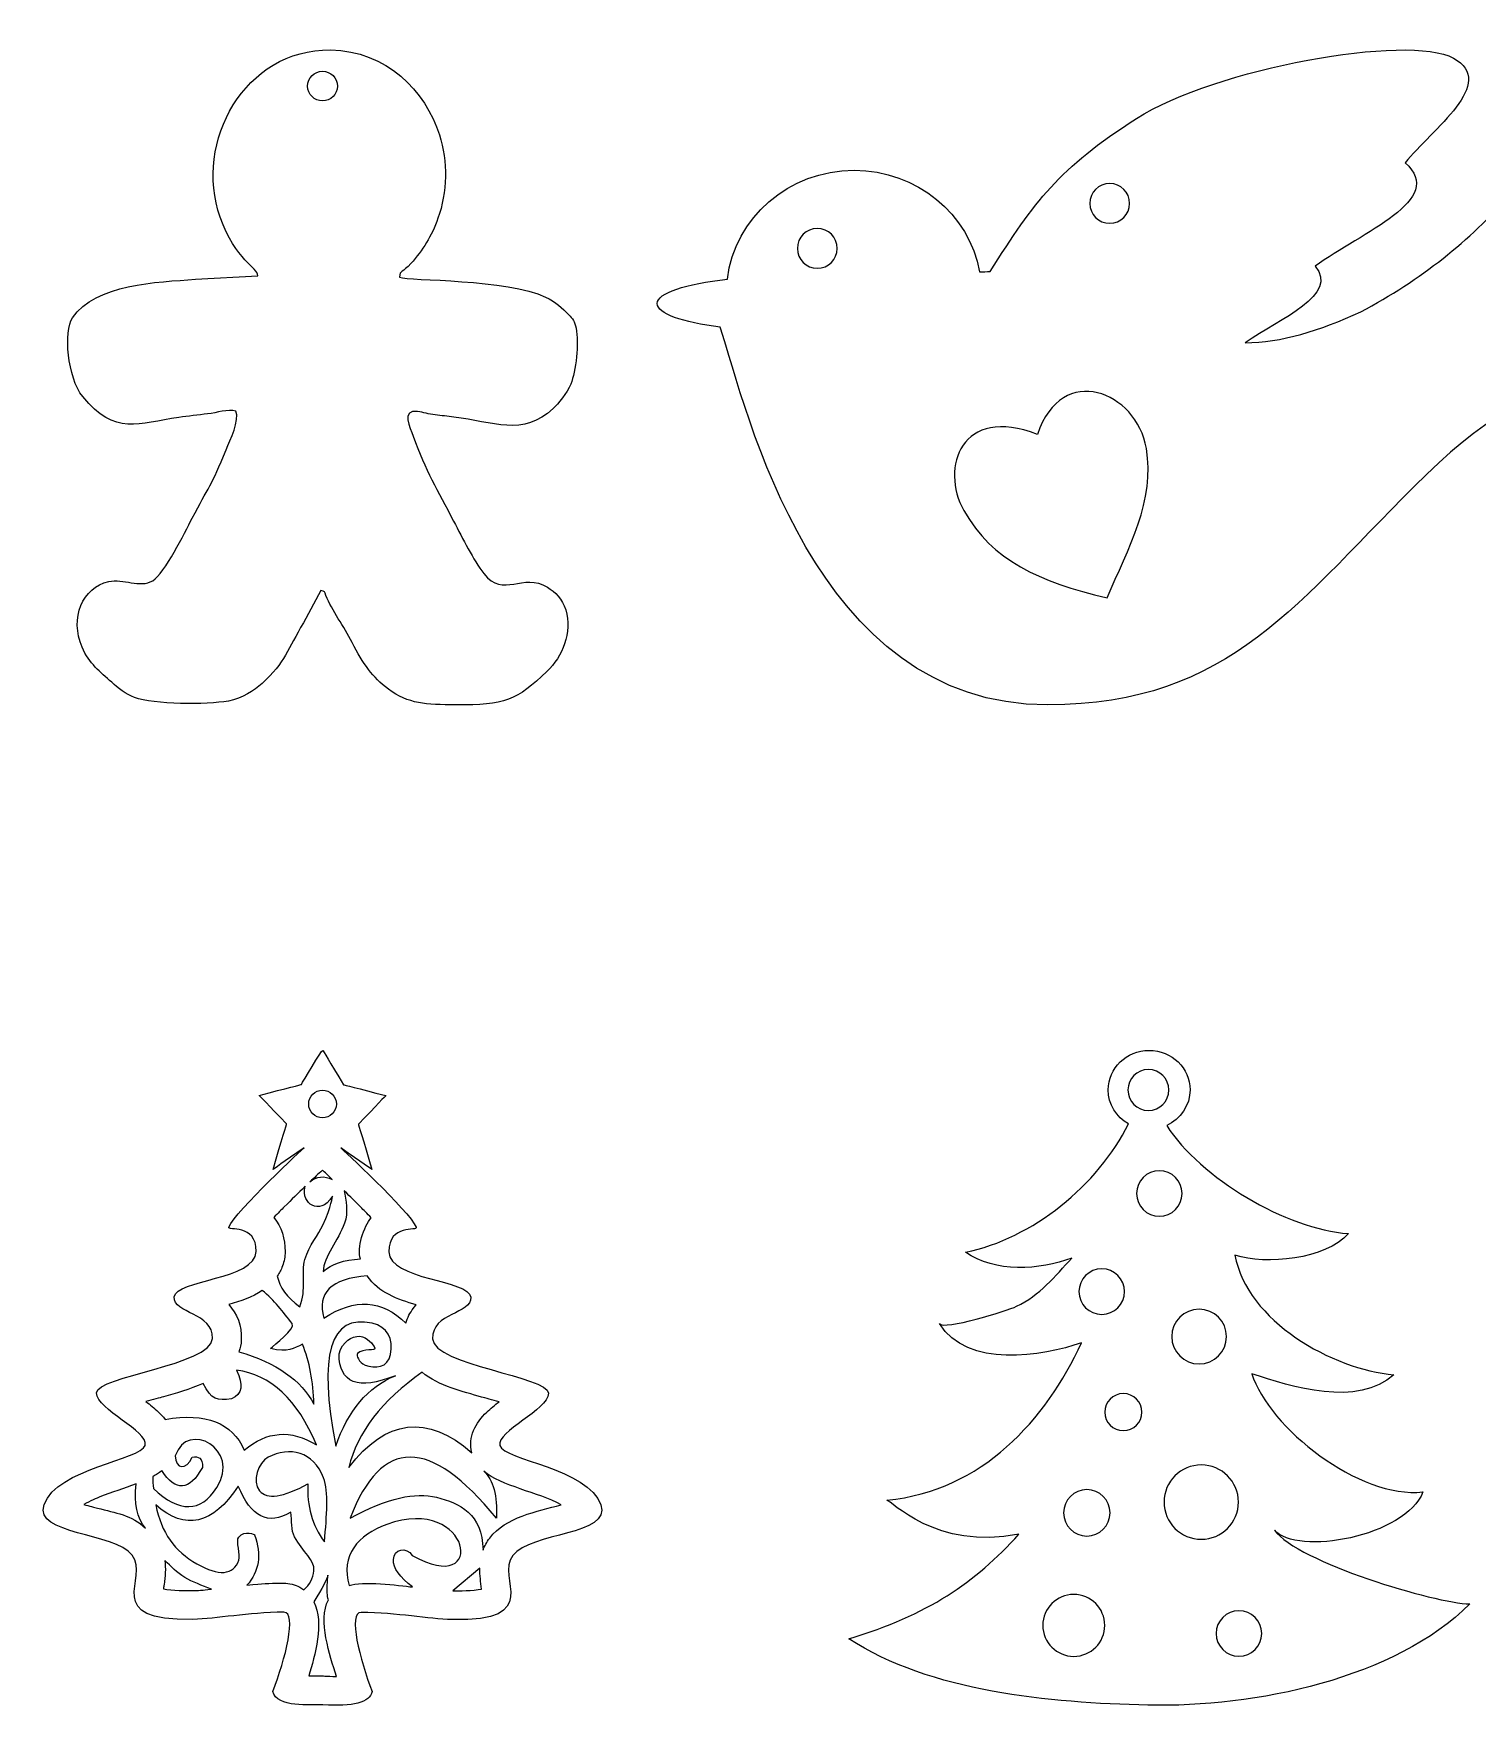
# Model space of a CAD drawing. Header units: centimetres. Extents: x -1 to 124, y -94 to 8.
# Drawn here: x 63.43 to 85.47, y -32.9 to -7.33 of the extents above; entities that cross this region are included whole.
import ezdxf

# ---------------------------------------------------------------- set-up
doc = ezdxf.new("R2010")
doc.units = ezdxf.units.CM
doc.header["$MEASUREMENT"] = 0
doc.layers.add('layer 1', color=7, linetype='Continuous')

msp = doc.modelspace()

# ---------------------------------------------------------------- linework, layer by layer
at = {"layer": 'layer 1', "color": 250}
for points, knots in [([(72.95117, -11.45234), (72.95117, -11.60527), (73.33714, -11.739), (73.91391, -11.81286), (73.91391, -11.81286), (74.31969, -13.07234), (75.3303, -17.58863), (78.91364, -17.57976), (78.91364, -17.57976), (81.72678, -17.5709), (82.70644, -16.00598), (84.69566, -14.05951), (84.69566, -14.05951), (86.68489, -12.11302), (88.0421, -12.59074), (88.24278, -12.19368), (88.24278, -12.19368), (88.44348, -11.7966), (87.79394, -11.37581), (87.62768, -11.37352), (87.62768, -11.37352), (87.72814, -10.88971), (87.5343, -10.57046), (86.91006, -10.49187), (86.91006, -10.49187), (86.95862, -9.98113), (86.69261, -9.71164), (85.96689, -9.79474), (85.96689, -9.79474), (85.36043, -10.48654), (84.61158, -11.08745), (83.69098, -11.57857), (83.69098, -11.57857), (83.06424, -11.86567), (82.46849, -12.04976), (81.92767, -12.05015), (81.92767, -12.05015), (82.4686, -11.67379), (83.36657, -11.32311), (82.99387, -10.88144), (82.99387, -10.88144), (83.70637, -10.36331), (85.01306, -9.86436), (84.3676, -9.30266), (84.3676, -9.30266), (84.77843, -8.79323), (85.78758, -8.0787), (85.10574, -7.70339), (85.10574, -7.70339), (84.42389, -7.32806), (81.46621, -7.85675), (80.26688, -8.62604), (80.26688, -8.62604), (79.06756, -9.39534), (78.71949, -9.88149), (78.03199, -10.96346), (78.03199, -10.96346), (77.97875, -10.96459), (77.92555, -10.9658), (77.87237, -10.96699), (77.87237, -10.96699), (77.71214, -10.08594), (76.91511, -9.41628), (75.956, -9.41628), (75.956, -9.41628), (74.95655, -9.41628), (74.13309, -10.14342), (74.0228, -11.07913), (74.0228, -11.07913), (73.3862, -11.14923), (72.95117, -11.29026), (72.95117, -11.45234)], [0, 0, 0, 0, 0.05263158, 0.05263158, 0.05263158, 0.05263158, 0.10526316, 0.10526316, 0.10526316, 0.10526316, 0.15789474, 0.15789474, 0.15789474, 0.15789474, 0.21052632, 0.21052632, 0.21052632, 0.21052632, 0.26315789, 0.26315789, 0.26315789, 0.26315789, 0.31578947, 0.31578947, 0.31578947, 0.31578947, 0.36842105, 0.36842105, 0.36842105, 0.36842105, 0.42105263, 0.42105263, 0.42105263, 0.42105263, 0.47368421, 0.47368421, 0.47368421, 0.47368421, 0.52631579, 0.52631579, 0.52631579, 0.52631579, 0.57894737, 0.57894737, 0.57894737, 0.57894737, 0.63157895, 0.63157895, 0.63157895, 0.63157895, 0.68421053, 0.68421053, 0.68421053, 0.68421053, 0.73684211, 0.73684211, 0.73684211, 0.73684211, 0.78947368, 0.78947368, 0.78947368, 0.78947368, 0.84210526, 0.84210526, 0.84210526, 0.84210526, 0.89473684, 0.89473684, 0.89473684, 0.89473684, 1, 1, 1, 1]), ([(70.30545, -15.57501), (70.14117, -15.36087), (69.98531, -15.04458), (69.8436, -14.77373), (69.8436, -14.77373), (69.59346, -14.29545), (69.41574, -14.00859), (69.22574, -13.47459), (69.22574, -13.47459), (69.18189, -13.35131), (69.03417, -13.06574), (69.29346, -13.10131), (69.29346, -13.10131), (69.38131, -13.11331), (69.46203, -13.13945), (69.5616, -13.1516), (69.5616, -13.1516), (69.65788, -13.16331), (69.75317, -13.17374), (69.84831, -13.18531), (69.84831, -13.18531), (70.43802, -13.25688), (70.90773, -13.49031), (71.36216, -13.05474), (71.36216, -13.05474), (71.43516, -12.98488), (71.57844, -12.81388), (71.63073, -12.68446), (71.63073, -12.68446), (71.71373, -12.47831), (71.75801, -12.06303), (71.71344, -11.82717), (71.71344, -11.82717), (71.69416, -11.72503), (71.65802, -11.68032), (71.60044, -11.62318), (71.60044, -11.62318), (71.49744, -11.52132), (71.40602, -11.42846), (71.24702, -11.35232), (71.24702, -11.35232), (70.66274, -11.07246), (69.17146, -11.10732), (69.01732, -11.04946), (69.01732, -11.04946), (69.02332, -10.93389), (69.06332, -10.98646), (69.19117, -10.84018), (69.19117, -10.84018), (69.36917, -10.63632), (69.5066, -10.42475), (69.60417, -10.1499), (69.60417, -10.1499), (69.74517, -9.75247), (69.75731, -9.28033), (69.62731, -8.87719), (69.62731, -8.87719), (69.41103, -8.20705), (68.82275, -7.58963), (67.96318, -7.57991), (67.96318, -7.57991), (66.65419, -7.56506), (65.87505, -8.98148), (66.28105, -10.13233), (66.28105, -10.13233), (66.51604, -10.79832), (66.85876, -10.89961), (66.85233, -11.02775), (66.85233, -11.02775), (66.85233, -11.02775), (65.90105, -11.08061), (65.90105, -11.08061), (65.90105, -11.08061), (65.32005, -11.12361), (64.37791, -11.15189), (64.02492, -11.67046), (64.02492, -11.67046), (63.8902, -11.86846), (63.94563, -12.58517), (64.18092, -12.87145), (64.18092, -12.87145), (64.67906, -13.47774), (65.02848, -13.28002), (65.64876, -13.19074), (65.64876, -13.19074), (65.79305, -13.16988), (65.94019, -13.15317), (66.08848, -13.13617), (66.08848, -13.13617), (66.22776, -13.12031), (66.39947, -13.05931), (66.51719, -13.09245), (66.51719, -13.09245), (66.58247, -13.23545), (66.43076, -13.53402), (66.37133, -13.68274), (66.37133, -13.68274), (66.14748, -14.24302), (66.10076, -14.25102), (65.85148, -14.73087), (65.85148, -14.73087), (65.73691, -14.9513), (65.43548, -15.57187), (65.24934, -15.6833), (65.24934, -15.6833), (65.05291, -15.80087), (64.80063, -15.64501), (64.57806, -15.69501), (64.57806, -15.69501), (64.17606, -15.78544), (63.98163, -16.25143), (64.17249, -16.69915), (64.17249, -16.69915), (64.27963, -16.95072), (64.44849, -17.07586), (64.6242, -17.23443), (64.6242, -17.23443), (64.71548, -17.31686), (64.84677, -17.42071), (64.97163, -17.46714), (64.97163, -17.46714), (65.26591, -17.57657), (66.07548, -17.57986), (66.40476, -17.521), (66.40476, -17.521), (66.62019, -17.48243), (66.79733, -17.35986), (66.91876, -17.251), (66.91876, -17.251), (67.2719, -16.93443), (67.31418, -16.72357), (67.54961, -16.32815), (67.54961, -16.32815), (67.54961, -16.32815), (67.81804, -15.83087), (67.81804, -15.83087), (67.81804, -15.83087), (67.88389, -15.85244), (67.86718, -15.84229), (67.89461, -15.90987), (67.89461, -15.90987), (67.98718, -16.13701), (68.17075, -16.38615), (68.29503, -16.62729), (68.29503, -16.62729), (68.46689, -16.96086), (68.59932, -17.15286), (68.84789, -17.33743), (68.84789, -17.33743), (69.15932, -17.56871), (69.41189, -17.57543), (69.87974, -17.57943), (69.87974, -17.57943), (70.62388, -17.58557), (70.80931, -17.50786), (71.26816, -17.07), (71.26816, -17.07), (71.50344, -16.84529), (71.6563, -16.47572), (71.55402, -16.12672), (71.55402, -16.12672), (71.50659, -15.96515), (71.39002, -15.85472), (71.27487, -15.78215), (71.27487, -15.78215), (70.89916, -15.54544), (70.60231, -15.96229), (70.30545, -15.57501)], [0, 0, 0, 0, 0.02325581, 0.02325581, 0.02325581, 0.02325581, 0.04651163, 0.04651163, 0.04651163, 0.04651163, 0.06976744, 0.06976744, 0.06976744, 0.06976744, 0.09302326, 0.09302326, 0.09302326, 0.09302326, 0.11627907, 0.11627907, 0.11627907, 0.11627907, 0.13953488, 0.13953488, 0.13953488, 0.13953488, 0.1627907, 0.1627907, 0.1627907, 0.1627907, 0.18604651, 0.18604651, 0.18604651, 0.18604651, 0.20930233, 0.20930233, 0.20930233, 0.20930233, 0.23255814, 0.23255814, 0.23255814, 0.23255814, 0.25581395, 0.25581395, 0.25581395, 0.25581395, 0.27906977, 0.27906977, 0.27906977, 0.27906977, 0.30232558, 0.30232558, 0.30232558, 0.30232558, 0.3255814, 0.3255814, 0.3255814, 0.3255814, 0.34883721, 0.34883721, 0.34883721, 0.34883721, 0.37209302, 0.37209302, 0.37209302, 0.37209302, 0.39534884, 0.39534884, 0.39534884, 0.39534884, 0.41860465, 0.41860465, 0.41860465, 0.41860465, 0.44186047, 0.44186047, 0.44186047, 0.44186047, 0.46511628, 0.46511628, 0.46511628, 0.46511628, 0.48837209, 0.48837209, 0.48837209, 0.48837209, 0.51162791, 0.51162791, 0.51162791, 0.51162791, 0.53488372, 0.53488372, 0.53488372, 0.53488372, 0.55813953, 0.55813953, 0.55813953, 0.55813953, 0.58139535, 0.58139535, 0.58139535, 0.58139535, 0.60465116, 0.60465116, 0.60465116, 0.60465116, 0.62790698, 0.62790698, 0.62790698, 0.62790698, 0.65116279, 0.65116279, 0.65116279, 0.65116279, 0.6744186, 0.6744186, 0.6744186, 0.6744186, 0.69767442, 0.69767442, 0.69767442, 0.69767442, 0.72093023, 0.72093023, 0.72093023, 0.72093023, 0.74418605, 0.74418605, 0.74418605, 0.74418605, 0.76744186, 0.76744186, 0.76744186, 0.76744186, 0.79069767, 0.79069767, 0.79069767, 0.79069767, 0.81395349, 0.81395349, 0.81395349, 0.81395349, 0.8372093, 0.8372093, 0.8372093, 0.8372093, 0.86046512, 0.86046512, 0.86046512, 0.86046512, 0.88372093, 0.88372093, 0.88372093, 0.88372093, 0.90697674, 0.90697674, 0.90697674, 0.90697674, 0.93023256, 0.93023256, 0.93023256, 0.93023256, 0.95348837, 0.95348837, 0.95348837, 0.95348837, 1, 1, 1, 1]), ([(67.84198, -8.35751), (67.96721, -8.35751), (68.06875, -8.25597), (68.06875, -8.13074), (68.06875, -8.13074), (68.06875, -8.00551), (67.96721, -7.90397), (67.84198, -7.90397), (67.84198, -7.90397), (67.71675, -7.90397), (67.61521, -8.00551), (67.61521, -8.13074), (67.61521, -8.13074), (67.61521, -8.25597), (67.71675, -8.35751), (67.84198, -8.35751)], [0, 0, 0, 0, 0.2, 0.2, 0.2, 0.2, 0.4, 0.4, 0.4, 0.4, 0.6, 0.6, 0.6, 0.6, 1, 1, 1, 1]), ([(79.85817, -10.22597), (79.6905, -10.22597), (79.55447, -10.08996), (79.55447, -9.92223), (79.55447, -9.92223), (79.55447, -9.75456), (79.6905, -9.61855), (79.85817, -9.61855), (79.85817, -9.61855), (80.0259, -9.61855), (80.16191, -9.75456), (80.16191, -9.92223), (80.16191, -9.92223), (80.16191, -10.08996), (80.0259, -10.22597), (79.85817, -10.22597)], [0, 0, 0, 0, 0.2, 0.2, 0.2, 0.2, 0.4, 0.4, 0.4, 0.4, 0.6, 0.6, 0.6, 0.6, 1, 1, 1, 1]), ([(75.69811, -10.60918), (75.69811, -10.77691), (75.56209, -10.91294), (75.39437, -10.91294), (75.39437, -10.91294), (75.22668, -10.91294), (75.09067, -10.77691), (75.09067, -10.60918), (75.09067, -10.60918), (75.09067, -10.44151), (75.22668, -10.3055), (75.39437, -10.3055), (75.39437, -10.3055), (75.56209, -10.3055), (75.69811, -10.44151), (75.69811, -10.60918)], [0, 0, 0, 0, 0.2, 0.2, 0.2, 0.2, 0.4, 0.4, 0.4, 0.4, 0.6, 0.6, 0.6, 0.6, 1, 1, 1, 1]), ([(78.7565, -13.45136), (79.12393, -12.33224), (80.27193, -12.79623), (80.41884, -13.66362), (80.41884, -13.66362), (80.55296, -14.4531), (80.1461, -15.19022), (79.81751, -15.94463), (79.81751, -15.94463), (78.77091, -15.69774), (78.06522, -15.37636), (77.63243, -14.61264), (77.63243, -14.61264), (77.26295, -13.9606), (77.59446, -12.99385), (78.7565, -13.45136)], [0, 0, 0, 0, 0.2, 0.2, 0.2, 0.2, 0.4, 0.4, 0.4, 0.4, 0.6, 0.6, 0.6, 0.6, 1, 1, 1, 1]), ([(64.93838, -30.56495), (65.2007, -30.91122), (64.45526, -31.5767), (65.86429, -31.54351), (65.86429, -31.54351), (66.23125, -31.53488), (66.69229, -31.43752), (67.25258, -31.43274), (67.25258, -31.43274), (67.45603, -31.431), (67.27471, -32.15866), (67.08247, -32.64183), (67.08247, -32.64183), (67.14707, -32.90391), (67.66357, -32.83548), (67.84754, -32.84803), (67.84754, -32.84803), (68.30916, -32.87956), (68.56048, -32.81213), (68.60151, -32.64574), (68.60151, -32.64574), (68.40926, -32.16257), (68.22794, -31.43491), (68.43139, -31.43665), (68.43139, -31.43665), (68.99167, -31.44143), (69.45272, -31.53878), (69.81968, -31.54742), (69.81968, -31.54742), (71.22871, -31.58061), (70.48327, -30.91513), (70.74559, -30.56886), (70.74559, -30.56886), (71.01737, -30.21012), (72.25365, -30.2637), (72.09087, -29.79539), (72.09087, -29.79539), (71.89757, -29.23925), (70.60669, -29.10885), (70.55076, -28.88972), (70.55076, -28.88972), (70.49483, -28.6706), (71.28789, -28.34569), (71.29095, -28.0898), (71.29095, -28.0898), (71.294, -27.83391), (69.54009, -27.66324), (69.52321, -27.26021), (69.52321, -27.26021), (69.50634, -26.85719), (70.12292, -26.88403), (70.10452, -26.62199), (70.10452, -26.62199), (70.08615, -26.35994), (68.86016, -26.36039), (68.85477, -25.92906), (68.85477, -25.92906), (68.84938, -25.49773), (69.30089, -25.62276), (69.27271, -25.55666), (69.27271, -25.55666), (69.16616, -25.30696), (68.12334, -24.34524), (68.12334, -24.34524), (68.12334, -24.34524), (68.43902, -24.56592), (68.59686, -24.67626), (68.59686, -24.67626), (68.59686, -24.67626), (68.45896, -24.21346), (68.38999, -23.98204), (68.38999, -23.98204), (68.38999, -23.98204), (68.66889, -23.69088), (68.80835, -23.54531), (68.80835, -23.54531), (68.80835, -23.54531), (68.37925, -23.43497), (68.16471, -23.37978), (68.16471, -23.37978), (68.16471, -23.37978), (67.95324, -23.0304), (67.84749, -22.85568), (67.84749, -22.85568), (67.84749, -22.85568), (67.82285, -22.84696), (67.54171, -23.3388), (67.51926, -23.37589), (67.51926, -23.37589), (67.51926, -23.37589), (67.30472, -23.43106), (66.87563, -23.5414), (66.87563, -23.5414), (66.87563, -23.5414), (67.01509, -23.68697), (67.29398, -23.97814), (67.29398, -23.97814), (67.29398, -23.97814), (67.22502, -24.20954), (67.08711, -24.67235), (67.08711, -24.67235), (67.08711, -24.67235), (67.24495, -24.56201), (67.56063, -24.34132), (67.56063, -24.34132), (67.56063, -24.34132), (66.51781, -25.30305), (66.41127, -25.55275), (66.41127, -25.55275), (66.38307, -25.61883), (66.83459, -25.4938), (66.8292, -25.92515), (66.8292, -25.92515), (66.82381, -26.35649), (65.59782, -26.35603), (65.57944, -26.61807), (65.57944, -26.61807), (65.56106, -26.88012), (66.17763, -26.85327), (66.16076, -27.2563), (66.16076, -27.2563), (66.14389, -27.65933), (64.38997, -27.83), (64.39303, -28.08589), (64.39303, -28.08589), (64.39608, -28.34178), (65.18914, -28.66669), (65.13321, -28.88581), (65.13321, -28.88581), (65.07728, -29.10494), (63.7864, -29.23534), (63.59309, -29.79149), (63.59309, -29.79149), (63.43031, -30.2598), (64.66661, -30.2062), (64.93838, -30.56495)], [0, 0, 0, 0, 0.02857143, 0.02857143, 0.02857143, 0.02857143, 0.05714286, 0.05714286, 0.05714286, 0.05714286, 0.08571429, 0.08571429, 0.08571429, 0.08571429, 0.11428571, 0.11428571, 0.11428571, 0.11428571, 0.14285714, 0.14285714, 0.14285714, 0.14285714, 0.17142857, 0.17142857, 0.17142857, 0.17142857, 0.2, 0.2, 0.2, 0.2, 0.22857143, 0.22857143, 0.22857143, 0.22857143, 0.25714286, 0.25714286, 0.25714286, 0.25714286, 0.28571429, 0.28571429, 0.28571429, 0.28571429, 0.31428571, 0.31428571, 0.31428571, 0.31428571, 0.34285714, 0.34285714, 0.34285714, 0.34285714, 0.37142857, 0.37142857, 0.37142857, 0.37142857, 0.4, 0.4, 0.4, 0.4, 0.42857143, 0.42857143, 0.42857143, 0.42857143, 0.45714286, 0.45714286, 0.45714286, 0.45714286, 0.48571429, 0.48571429, 0.48571429, 0.48571429, 0.51428571, 0.51428571, 0.51428571, 0.51428571, 0.54285714, 0.54285714, 0.54285714, 0.54285714, 0.57142857, 0.57142857, 0.57142857, 0.57142857, 0.6, 0.6, 0.6, 0.6, 0.62857143, 0.62857143, 0.62857143, 0.62857143, 0.65714286, 0.65714286, 0.65714286, 0.65714286, 0.68571429, 0.68571429, 0.68571429, 0.68571429, 0.71428571, 0.71428571, 0.71428571, 0.71428571, 0.74285714, 0.74285714, 0.74285714, 0.74285714, 0.77142857, 0.77142857, 0.77142857, 0.77142857, 0.8, 0.8, 0.8, 0.8, 0.82857143, 0.82857143, 0.82857143, 0.82857143, 0.85714286, 0.85714286, 0.85714286, 0.85714286, 0.88571429, 0.88571429, 0.88571429, 0.88571429, 0.91428571, 0.91428571, 0.91428571, 0.91428571, 0.94285714, 0.94285714, 0.94285714, 0.94285714, 1, 1, 1, 1]), ([(78.47251, -30.24333), (77.79845, -30.98708), (77.08629, -31.47231), (75.8763, -31.83846), (75.8763, -31.83846), (77.11463, -32.65346), (78.94387, -32.818), (80.44197, -32.85327), (80.44197, -32.85327), (82.07187, -32.89172), (84.2169, -32.44799), (85.35576, -31.30749), (85.35576, -31.30749), (84.83328, -31.29807), (82.72609, -30.67213), (82.374, -30.18059), (82.374, -30.18059), (82.71353, -30.58079), (84.37496, -30.2816), (84.63986, -29.59648), (84.63986, -29.59648), (83.67204, -29.71155), (82.28117, -28.61208), (82.02807, -27.79137), (82.02807, -27.79137), (82.62256, -27.99745), (83.65033, -28.30809), (84.19587, -27.80674), (84.19587, -27.80674), (83.25883, -27.72859), (81.95029, -26.98615), (81.77021, -25.98193), (81.77021, -25.98193), (82.24254, -26.1368), (83.15322, -26.04848), (83.50287, -25.65194), (83.50287, -25.65194), (82.55703, -25.58673), (81.23738, -24.80444), (80.72786, -24.00093), (80.72786, -24.00093), (80.93922, -23.90446), (81.08539, -23.69724), (81.08539, -23.45712), (81.08539, -23.45712), (81.08539, -23.12489), (80.80556, -22.85556), (80.46038, -22.85556), (80.46038, -22.85556), (80.1152, -22.85556), (79.83538, -23.12489), (79.83538, -23.45712), (79.83538, -23.45712), (79.83538, -23.67875), (79.95993, -23.87236), (80.14529, -23.97672), (80.14529, -23.97672), (79.68087, -24.91362), (78.68159, -25.72757), (77.6564, -25.93747), (77.6564, -25.93747), (78.11044, -26.25103), (78.78558, -26.21297), (79.28069, -26.02758), (79.28069, -26.02758), (79.02226, -26.30067), (78.79083, -26.59749), (78.43789, -26.76315), (78.43789, -26.76315), (78.29062, -26.83207), (77.32401, -27.13368), (77.25868, -27.02573), (77.25868, -27.02573), (77.67827, -27.71737), (78.83377, -27.52914), (79.43001, -27.31831), (79.43001, -27.31831), (78.88045, -28.49686), (77.91765, -29.58211), (76.45678, -29.72299), (76.45678, -29.72299), (76.50632, -29.71825), (77.21462, -30.49944), (78.47251, -30.24333)], [0, 0, 0, 0, 0.04545455, 0.04545455, 0.04545455, 0.04545455, 0.09090909, 0.09090909, 0.09090909, 0.09090909, 0.13636364, 0.13636364, 0.13636364, 0.13636364, 0.18181818, 0.18181818, 0.18181818, 0.18181818, 0.22727273, 0.22727273, 0.22727273, 0.22727273, 0.27272727, 0.27272727, 0.27272727, 0.27272727, 0.31818182, 0.31818182, 0.31818182, 0.31818182, 0.36363636, 0.36363636, 0.36363636, 0.36363636, 0.40909091, 0.40909091, 0.40909091, 0.40909091, 0.45454545, 0.45454545, 0.45454545, 0.45454545, 0.5, 0.5, 0.5, 0.5, 0.54545455, 0.54545455, 0.54545455, 0.54545455, 0.59090909, 0.59090909, 0.59090909, 0.59090909, 0.63636364, 0.63636364, 0.63636364, 0.63636364, 0.68181818, 0.68181818, 0.68181818, 0.68181818, 0.72727273, 0.72727273, 0.72727273, 0.72727273, 0.77272727, 0.77272727, 0.77272727, 0.77272727, 0.81818182, 0.81818182, 0.81818182, 0.81818182, 0.86363636, 0.86363636, 0.86363636, 0.86363636, 0.90909091, 0.90909091, 0.90909091, 0.90909091, 1, 1, 1, 1]), ([(80.44889, -23.77202), (80.2763, -23.77202), (80.1364, -23.63207), (80.1364, -23.45953), (80.1364, -23.45953), (80.1364, -23.28693), (80.2763, -23.147), (80.44889, -23.147), (80.44889, -23.147), (80.62145, -23.147), (80.7614, -23.28694), (80.7614, -23.45952), (80.7614, -23.45952), (80.7614, -23.63207), (80.62145, -23.77202), (80.44889, -23.77202)], [0, 0, 0, 0, 0.2, 0.2, 0.2, 0.2, 0.4, 0.4, 0.4, 0.4, 0.6, 0.6, 0.6, 0.6, 1, 1, 1, 1]), ([(67.84198, -23.88552), (67.95863, -23.88552), (68.0532, -23.79095), (68.0532, -23.6743), (68.0532, -23.6743), (68.0532, -23.55765), (67.95863, -23.46309), (67.84198, -23.46309), (67.84198, -23.46309), (67.72533, -23.46309), (67.63076, -23.55765), (67.63076, -23.6743), (67.63076, -23.6743), (67.63076, -23.79095), (67.72533, -23.88552), (67.84198, -23.88552)], [0, 0, 0, 0, 0.2, 0.2, 0.2, 0.2, 0.4, 0.4, 0.4, 0.4, 0.6, 0.6, 0.6, 0.6, 1, 1, 1, 1]), ([(67.99131, -24.82567), (67.86781, -24.76475), (67.7542, -24.77676), (67.65045, -24.86174), (67.65045, -24.86174), (67.72047, -24.79504), (67.76907, -24.74967), (67.83988, -24.6842), (67.83988, -24.6842), (67.92055, -24.75875), (67.91162, -24.74949), (67.99131, -24.82567)], [0, 0, 0, 0, 0.25, 0.25, 0.25, 0.25, 0.5, 0.5, 0.5, 0.5, 1, 1, 1, 1]), ([(80.61603, -25.38818), (80.42404, -25.38818), (80.26844, -25.23252), (80.26844, -25.04061), (80.26844, -25.04061), (80.26844, -24.84863), (80.42404, -24.69298), (80.61603, -24.69298), (80.61603, -24.69298), (80.80796, -24.69298), (80.96361, -24.84864), (80.96363, -25.04059), (80.96363, -25.04059), (80.96361, -25.23252), (80.80796, -25.38818), (80.61603, -25.38818)], [0, 0, 0, 0, 0.2, 0.2, 0.2, 0.2, 0.4, 0.4, 0.4, 0.4, 0.6, 0.6, 0.6, 0.6, 1, 1, 1, 1]), ([(67.49337, -26.77001), (67.2957, -26.6256), (67.18307, -26.47516), (67.15222, -26.30043), (67.15222, -26.30043), (67.18759, -26.25105), (67.20914, -26.20761), (67.23127, -26.14657), (67.23127, -26.14657), (67.25642, -26.07722), (67.26959, -26.0044), (67.27051, -25.93066), (67.27051, -25.93066), (67.27299, -25.73235), (67.21673, -25.54793), (67.09729, -25.4065), (67.09729, -25.4065), (67.15928, -25.34322), (67.2177, -25.28567), (67.25824, -25.24493), (67.25824, -25.24493), (67.37968, -25.12285), (67.45406, -25.04898), (67.57923, -24.92973), (67.57923, -24.92973), (67.53789, -25.07637), (67.60473, -25.18043), (67.68421, -25.21777), (67.68421, -25.21777), (67.77977, -25.26267), (67.87954, -25.25064), (67.99449, -25.0828), (67.99449, -25.0828), (67.99449, -25.0828), (67.98118, -25.2327), (67.84724, -25.52318), (67.84724, -25.52318), (67.77993, -25.66921), (67.63861, -25.8291), (67.57346, -26.04855), (67.57346, -26.04855), (67.51322, -26.25146), (67.60449, -26.50426), (67.49337, -26.77001)], [0, 0, 0, 0, 0.08333333, 0.08333333, 0.08333333, 0.08333333, 0.16666667, 0.16666667, 0.16666667, 0.16666667, 0.25, 0.25, 0.25, 0.25, 0.33333333, 0.33333333, 0.33333333, 0.33333333, 0.41666667, 0.41666667, 0.41666667, 0.41666667, 0.5, 0.5, 0.5, 0.5, 0.58333333, 0.58333333, 0.58333333, 0.58333333, 0.66666667, 0.66666667, 0.66666667, 0.66666667, 0.75, 0.75, 0.75, 0.75, 0.83333333, 0.83333333, 0.83333333, 0.83333333, 1, 1, 1, 1]), ([(68.42219, -26.03894), (68.16654, -26.05168), (67.976, -26.11588), (67.85059, -26.23155), (67.85059, -26.23155), (67.86187, -26.00223), (68.084, -25.75716), (68.17802, -25.49338), (68.17802, -25.49338), (68.23691, -25.32809), (68.19807, -25.13304), (68.17279, -24.99924), (68.17279, -24.99924), (68.28938, -25.11072), (68.31242, -25.13494), (68.42573, -25.24884), (68.42573, -25.24884), (68.46627, -25.28958), (68.52468, -25.34713), (68.58668, -25.41041), (68.58668, -25.41041), (68.47435, -25.54343), (68.36033, -25.87238), (68.42219, -26.03894)], [0, 0, 0, 0, 0.14285714, 0.14285714, 0.14285714, 0.14285714, 0.28571429, 0.28571429, 0.28571429, 0.28571429, 0.42857143, 0.42857143, 0.42857143, 0.42857143, 0.57142857, 0.57142857, 0.57142857, 0.57142857, 0.71428571, 0.71428571, 0.71428571, 0.71428571, 1, 1, 1, 1]), ([(69.11454, -27.02074), (68.74877, -26.66053), (68.33204, -26.635), (67.86439, -26.94415), (67.86439, -26.94415), (67.75121, -26.55667), (67.97146, -26.3413), (68.52514, -26.298), (68.52514, -26.298), (68.69781, -26.55791), (68.98945, -26.65517), (69.2738, -26.74038), (69.2738, -26.74038), (69.25973, -26.75609), (69.24616, -26.77248), (69.23318, -26.78959), (69.23318, -26.78959), (69.17412, -26.86731), (69.13909, -26.9295), (69.11454, -27.02074)], [0, 0, 0, 0, 0.16666667, 0.16666667, 0.16666667, 0.16666667, 0.33333333, 0.33333333, 0.33333333, 0.33333333, 0.5, 0.5, 0.5, 0.5, 0.66666667, 0.66666667, 0.66666667, 0.66666667, 1, 1, 1, 1]), ([(79.73699, -26.88592), (79.54503, -26.88592), (79.38942, -26.73029), (79.38942, -26.53838), (79.38942, -26.53838), (79.38942, -26.3464), (79.54503, -26.19072), (79.73699, -26.19072), (79.73699, -26.19072), (79.92894, -26.19072), (80.08459, -26.3464), (80.08458, -26.53838), (80.08458, -26.53838), (80.08459, -26.73029), (79.92894, -26.88592), (79.73699, -26.88592)], [0, 0, 0, 0, 0.2, 0.2, 0.2, 0.2, 0.4, 0.4, 0.4, 0.4, 0.6, 0.6, 0.6, 0.6, 1, 1, 1, 1]), ([(67.70985, -28.2577), (67.517, -27.88966), (67.13538, -27.623), (66.56501, -27.45772), (66.56501, -27.45772), (66.5883, -27.39896), (66.5988, -27.34441), (66.60172, -27.27475), (66.60172, -27.27475), (66.61097, -27.05396), (66.53732, -26.87735), (66.40944, -26.73681), (66.40944, -26.73681), (66.5879, -26.6843), (66.76614, -26.62482), (66.92195, -26.51971), (66.92195, -26.51971), (67.10577, -26.66727), (67.2401, -26.84783), (67.37735, -27.02698), (67.37735, -27.02698), (67.43813, -27.10631), (67.097, -27.35741), (67.04549, -27.40773), (67.04549, -27.40773), (67.32014, -27.47362), (67.40189, -27.40318), (67.53666, -27.34115), (67.53666, -27.34115), (67.64372, -27.60799), (67.70161, -27.91206), (67.70985, -28.2577)], [0, 0, 0, 0, 0.11111111, 0.11111111, 0.11111111, 0.11111111, 0.22222222, 0.22222222, 0.22222222, 0.22222222, 0.33333333, 0.33333333, 0.33333333, 0.33333333, 0.44444444, 0.44444444, 0.44444444, 0.44444444, 0.55555556, 0.55555556, 0.55555556, 0.55555556, 0.66666667, 0.66666667, 0.66666667, 0.66666667, 0.77777778, 0.77777778, 0.77777778, 0.77777778, 1, 1, 1, 1]), ([(81.22269, -27.64359), (80.99166, -27.64359), (80.80432, -27.45627), (80.80432, -27.22516), (80.80432, -27.22516), (80.80432, -26.99415), (80.99166, -26.80674), (81.22269, -26.80674), (81.22269, -26.80674), (81.45378, -26.80674), (81.64112, -26.99415), (81.64112, -27.22516), (81.64112, -27.22516), (81.64112, -27.45627), (81.45378, -27.64359), (81.22269, -27.64359)], [0, 0, 0, 0, 0.2, 0.2, 0.2, 0.2, 0.4, 0.4, 0.4, 0.4, 0.6, 0.6, 0.6, 0.6, 1, 1, 1, 1]), ([(68.04369, -28.89801), (67.77272, -27.49964), (67.95751, -26.87423), (68.59804, -27.02177), (68.59804, -27.02177), (68.83698, -27.07681), (68.92235, -27.25641), (68.88097, -27.49911), (68.88097, -27.49911), (68.84617, -27.70336), (68.63794, -27.71424), (68.49499, -27.65938), (68.49499, -27.65938), (68.39187, -27.61982), (68.3539, -27.51131), (68.37795, -27.48498), (68.37795, -27.48498), (68.45946, -27.39579), (68.65989, -27.45541), (68.63968, -27.39989), (68.63968, -27.39989), (68.61895, -27.34297), (68.52238, -27.23179), (68.41094, -27.22087), (68.41094, -27.22087), (68.28836, -27.20888), (68.14864, -27.30753), (68.09427, -27.48664), (68.09427, -27.48664), (68.09716, -27.93858), (68.38373, -28.05044), (68.95397, -27.82225), (68.95397, -27.82225), (68.53282, -27.99774), (68.22939, -28.35633), (68.04369, -28.89801)], [0, 0, 0, 0, 0.1, 0.1, 0.1, 0.1, 0.2, 0.2, 0.2, 0.2, 0.3, 0.3, 0.3, 0.3, 0.4, 0.4, 0.4, 0.4, 0.5, 0.5, 0.5, 0.5, 0.6, 0.6, 0.6, 0.6, 0.7, 0.7, 0.7, 0.7, 0.8, 0.8, 0.8, 0.8, 1, 1, 1, 1]), ([(67.74889, -28.87602), (67.35867, -28.63986), (66.99088, -28.66743), (66.64552, -28.95875), (66.64552, -28.95875), (66.46403, -28.53901), (66.06202, -28.38257), (65.43944, -28.48946), (65.43944, -28.48946), (65.40603, -28.44403), (65.3774, -28.41446), (65.33555, -28.37474), (65.33555, -28.37474), (65.27585, -28.31806), (65.21075, -28.26619), (65.14439, -28.21626), (65.14439, -28.21626), (65.25272, -28.18686), (65.35366, -28.16121), (65.41466, -28.1438), (65.41466, -28.1438), (65.59469, -28.09239), (65.81142, -28.03594), (66.02229, -27.93979), (66.02229, -27.93979), (66.14656, -28.19171), (66.23015, -28.20953), (66.45474, -28.17492), (66.45474, -28.17492), (66.61244, -28.11007), (66.64271, -27.95614), (66.52831, -27.73818), (66.52831, -27.73818), (67.05034, -27.80598), (67.45721, -28.18526), (67.74889, -28.87602)], [0, 0, 0, 0, 0.1, 0.1, 0.1, 0.1, 0.2, 0.2, 0.2, 0.2, 0.3, 0.3, 0.3, 0.3, 0.4, 0.4, 0.4, 0.4, 0.5, 0.5, 0.5, 0.5, 0.6, 0.6, 0.6, 0.6, 0.7, 0.7, 0.7, 0.7, 0.8, 0.8, 0.8, 0.8, 1, 1, 1, 1]), ([(68.24139, -29.22443), (68.37427, -28.68669), (68.74751, -28.20189), (69.36117, -27.77005), (69.36117, -27.77005), (69.61878, -27.98179), (69.99253, -28.06865), (70.26931, -28.14771), (70.26931, -28.14771), (70.33032, -28.16512), (70.43125, -28.19076), (70.53959, -28.22017), (70.53959, -28.22017), (70.47323, -28.27011), (70.40813, -28.32197), (70.34842, -28.37865), (70.34842, -28.37865), (70.17664, -28.54174), (70.06097, -28.75537), (70.12313, -28.99888), (70.12313, -28.99888), (69.43984, -28.40477), (68.8126, -28.47995), (68.24139, -29.22443)], [0, 0, 0, 0, 0.14285714, 0.14285714, 0.14285714, 0.14285714, 0.28571429, 0.28571429, 0.28571429, 0.28571429, 0.42857143, 0.42857143, 0.42857143, 0.42857143, 0.57142857, 0.57142857, 0.57142857, 0.57142857, 0.71428571, 0.71428571, 0.71428571, 0.71428571, 1, 1, 1, 1]), ([(80.06678, -28.6616), (79.91034, -28.6616), (79.78355, -28.5348), (79.78355, -28.37839), (79.78355, -28.37839), (79.78355, -28.22194), (79.91034, -28.09519), (80.06678, -28.09519), (80.06678, -28.09519), (80.22316, -28.09519), (80.34999, -28.22194), (80.35, -28.37839), (80.35, -28.37839), (80.34999, -28.5348), (80.22316, -28.66162), (80.06678, -28.6616)], [0, 0, 0, 0, 0.2, 0.2, 0.2, 0.2, 0.4, 0.4, 0.4, 0.4, 0.6, 0.6, 0.6, 0.6, 1, 1, 1, 1]), ([(66.22665, -29.53145), (65.98071, -29.91405), (65.65834, -29.91855), (65.25957, -29.54492), (65.25957, -29.54492), (65.25302, -29.47848), (65.25144, -29.43492), (65.25013, -29.36357), (65.25013, -29.36357), (65.30516, -29.33388), (65.344, -29.31068), (65.38766, -29.27206), (65.38766, -29.27206), (65.60199, -29.59931), (65.80944, -29.58404), (66.00881, -29.22313), (66.00881, -29.22313), (66.01722, -29.07884), (65.94839, -29.04544), (65.85111, -29.06713), (65.85111, -29.06713), (65.76082, -29.26486), (65.59747, -29.25687), (65.59504, -29.04383), (65.59504, -29.04383), (65.77601, -28.49335), (66.60523, -28.94256), (66.22665, -29.53145)], [0, 0, 0, 0, 0.125, 0.125, 0.125, 0.125, 0.25, 0.25, 0.25, 0.25, 0.375, 0.375, 0.375, 0.375, 0.5, 0.5, 0.5, 0.5, 0.625, 0.625, 0.625, 0.625, 0.75, 0.75, 0.75, 0.75, 1, 1, 1, 1]), ([(67.87303, -30.36095), (67.6846, -30.10687), (67.60031, -29.81112), (67.62016, -29.47367), (67.62016, -29.47367), (67.23925, -29.68059), (66.99284, -29.71621), (66.88091, -29.58058), (66.88091, -29.58058), (66.76057, -29.43476), (66.85606, -29.14881), (67.01274, -29.06723), (67.01274, -29.06723), (67.33553, -28.89917), (67.70666, -28.98126), (67.85635, -29.37994), (67.85635, -29.37994), (67.94073, -29.6047), (67.9046, -29.94583), (67.87303, -30.36095)], [0, 0, 0, 0, 0.16666667, 0.16666667, 0.16666667, 0.16666667, 0.33333333, 0.33333333, 0.33333333, 0.33333333, 0.5, 0.5, 0.5, 0.5, 0.66666667, 0.66666667, 0.66666667, 0.66666667, 1, 1, 1, 1]), ([(68.26209, -29.99991), (68.74099, -28.75495), (69.48577, -28.75494), (70.49644, -29.99989), (70.49644, -29.99989), (70.51495, -29.65403), (70.45017, -29.41335), (70.30212, -29.27784), (70.30212, -29.27784), (70.57402, -29.51219), (71.1262, -29.59734), (71.48621, -29.7926), (71.48621, -29.7926), (71.11317, -29.89775), (70.63886, -29.97885), (70.39381, -30.30235), (70.39381, -30.30235), (70.34868, -30.36191), (70.31575, -30.42255), (70.29242, -30.48446), (70.29242, -30.48446), (70.28163, -29.92957), (69.93942, -29.76749), (69.58122, -29.67936), (69.58122, -29.67936), (69.25285, -29.59856), (68.84375, -29.68391), (68.26209, -29.99991)], [0, 0, 0, 0, 0.125, 0.125, 0.125, 0.125, 0.25, 0.25, 0.25, 0.25, 0.375, 0.375, 0.375, 0.375, 0.5, 0.5, 0.5, 0.5, 0.625, 0.625, 0.625, 0.625, 0.75, 0.75, 0.75, 0.75, 1, 1, 1, 1]), ([(81.25587, -30.32033), (80.94231, -30.32033), (80.68807, -30.06621), (80.68807, -29.75253), (80.68807, -29.75253), (80.68807, -29.43901), (80.94231, -29.1847), (81.25587, -29.1847), (81.25587, -29.1847), (81.56947, -29.1847), (81.82374, -29.43901), (81.82374, -29.75254), (81.82374, -29.75254), (81.82374, -30.06621), (81.56947, -30.32033), (81.25587, -30.32033)], [0, 0, 0, 0, 0.2, 0.2, 0.2, 0.2, 0.4, 0.4, 0.4, 0.4, 0.6, 0.6, 0.6, 0.6, 1, 1, 1, 1]), ([(65.14049, -30.14842), (64.92919, -29.94752), (64.67924, -29.91706), (64.40639, -29.84403), (64.40639, -29.84403), (64.36337, -29.83251), (64.28167, -29.81234), (64.19776, -29.78869), (64.19776, -29.78869), (64.29419, -29.73639), (64.39977, -29.69105), (64.44246, -29.67397), (64.44246, -29.67397), (64.62506, -29.60098), (64.81272, -29.54364), (64.9969, -29.47542), (64.9969, -29.47542), (64.96349, -29.77291), (65.01136, -29.99725), (65.14049, -30.14842)], [0, 0, 0, 0, 0.16666667, 0.16666667, 0.16666667, 0.16666667, 0.33333333, 0.33333333, 0.33333333, 0.33333333, 0.5, 0.5, 0.5, 0.5, 0.66666667, 0.66666667, 0.66666667, 0.66666667, 1, 1, 1, 1]), ([(66.56697, -30.63664), (66.48523, -30.87385), (66.25535, -30.8819), (65.92344, -30.69495), (65.92344, -30.69495), (65.58714, -30.50552), (65.38078, -30.21915), (65.2963, -29.79583), (65.2963, -29.79583), (65.74581, -30.19146), (66.16571, -30.09556), (66.55597, -29.50814), (66.55597, -29.50814), (66.74629, -29.97992), (67.01293, -30.11325), (67.35591, -29.90811), (67.35591, -29.90811), (67.37636, -30.03787), (67.36178, -30.18308), (67.41441, -30.28082), (67.41441, -30.28082), (67.53761, -30.50955), (67.72857, -30.64268), (67.71145, -30.79965), (67.71145, -30.79965), (67.69873, -30.91646), (67.64711, -31.01345), (67.55665, -31.09054), (67.55665, -31.09054), (67.55653, -31.09047), (67.55642, -31.09038), (67.55631, -31.0903), (67.55631, -31.0903), (67.53759, -31.07668), (67.51749, -31.06399), (67.49592, -31.05234), (67.49592, -31.05234), (67.41996, -31.01128), (67.33508, -30.99069), (67.24881, -30.99141), (67.24881, -30.99141), (66.96579, -30.99383), (66.96711, -30.98978), (66.68613, -31.02228), (66.68613, -31.02228), (66.87514, -30.81422), (66.91452, -30.55777), (66.80423, -30.25291), (66.80423, -30.25291), (66.8206, -30.25191), (66.64742, -30.17368), (66.56268, -30.28621), (66.56268, -30.28621), (66.51934, -30.34377), (66.59164, -30.565), (66.56697, -30.63664)], [0, 0, 0, 0, 0.06666667, 0.06666667, 0.06666667, 0.06666667, 0.13333333, 0.13333333, 0.13333333, 0.13333333, 0.2, 0.2, 0.2, 0.2, 0.26666667, 0.26666667, 0.26666667, 0.26666667, 0.33333333, 0.33333333, 0.33333333, 0.33333333, 0.4, 0.4, 0.4, 0.4, 0.46666667, 0.46666667, 0.46666667, 0.46666667, 0.53333333, 0.53333333, 0.53333333, 0.53333333, 0.6, 0.6, 0.6, 0.6, 0.66666667, 0.66666667, 0.66666667, 0.66666667, 0.73333333, 0.73333333, 0.73333333, 0.73333333, 0.8, 0.8, 0.8, 0.8, 0.86666667, 0.86666667, 0.86666667, 0.86666667, 1, 1, 1, 1]), ([(68.25005, -31.02797), (68.11326, -30.56922), (68.37706, -30.25279), (68.8243, -30.092), (68.8243, -30.092), (70.116, -29.62758), (70.37742, -31.22969), (69.20919, -30.56536), (69.20919, -30.56536), (69.12628, -30.42598), (68.9282, -30.47254), (68.9237, -30.62981), (68.9237, -30.62981), (68.92, -30.75853), (69.01802, -30.89818), (69.21782, -31.0487), (69.21782, -31.0487), (69.00603, -31.02487), (68.43869, -30.95171), (68.25005, -31.02797)], [0, 0, 0, 0, 0.16666667, 0.16666667, 0.16666667, 0.16666667, 0.33333333, 0.33333333, 0.33333333, 0.33333333, 0.5, 0.5, 0.5, 0.5, 0.66666667, 0.66666667, 0.66666667, 0.66666667, 1, 1, 1, 1]), ([(79.8634, -29.91598), (79.8634, -30.11156), (79.70488, -30.27), (79.50938, -30.27), (79.50938, -30.27), (79.31384, -30.27), (79.15538, -30.11156), (79.15538, -29.91598), (79.15538, -29.91598), (79.15538, -29.72056), (79.31384, -29.562), (79.50938, -29.562), (79.50938, -29.562), (79.70488, -29.562), (79.8634, -29.72056), (79.8634, -29.91598)], [0, 0, 0, 0, 0.2, 0.2, 0.2, 0.2, 0.4, 0.4, 0.4, 0.4, 0.6, 0.6, 0.6, 0.6, 1, 1, 1, 1]), ([(65.42267, -31.01312), (65.4401, -30.8808), (65.45325, -30.77108), (65.43251, -30.64388), (65.43251, -30.64388), (65.53132, -30.73434), (65.61638, -30.82812), (65.73815, -30.90222), (65.73815, -30.90222), (65.85502, -30.97334), (66.00776, -31.02547), (66.1458, -31.08156), (66.1458, -31.08156), (65.96519, -31.10243), (66.03459, -31.09803), (65.85391, -31.10229), (65.85391, -31.10229), (65.77246, -31.1042), (65.54172, -31.10443), (65.414, -31.07578), (65.414, -31.07578), (65.41694, -31.0522), (65.42057, -31.02905), (65.42267, -31.01312)], [0, 0, 0, 0, 0.14285714, 0.14285714, 0.14285714, 0.14285714, 0.28571429, 0.28571429, 0.28571429, 0.28571429, 0.42857143, 0.42857143, 0.42857143, 0.42857143, 0.57142857, 0.57142857, 0.57142857, 0.57142857, 0.71428571, 0.71428571, 0.71428571, 0.71428571, 1, 1, 1, 1]), ([(67.71041, -31.27457), (67.84022, -31.06677), (67.91129, -30.93162), (67.92361, -30.86914), (67.92361, -30.86914), (67.90324, -31.15263), (67.91426, -31.17223), (67.93134, -31.24412), (67.93134, -31.24412), (67.77152, -31.56076), (67.95344, -32.09295), (68.05292, -32.41401), (68.05292, -32.41401), (67.98248, -32.41377), (67.91509, -32.41026), (67.8776, -32.40771), (67.8776, -32.40771), (67.82385, -32.40404), (67.72677, -32.4075), (67.63182, -32.40761), (67.63182, -32.40761), (67.72747, -32.09861), (67.86987, -31.59746), (67.71041, -31.27457)], [0, 0, 0, 0, 0.14285714, 0.14285714, 0.14285714, 0.14285714, 0.28571429, 0.28571429, 0.28571429, 0.28571429, 0.42857143, 0.42857143, 0.42857143, 0.42857143, 0.57142857, 0.57142857, 0.57142857, 0.57142857, 0.71428571, 0.71428571, 0.71428571, 0.71428571, 1, 1, 1, 1]), ([(70.2434, -30.76364), (70.2418, -30.87277), (70.25666, -30.97273), (70.26997, -31.07968), (70.26997, -31.07968), (70.14226, -31.10834), (69.91151, -31.10811), (69.83007, -31.1062), (69.83007, -31.1062), (69.83007, -31.1062), (70.2434, -30.76364), (70.2434, -30.76364)], [0, 0, 0, 0, 0.25, 0.25, 0.25, 0.25, 0.5, 0.5, 0.5, 0.5, 1, 1, 1, 1]), ([(79.3099, -31.16198), (79.57108, -31.16197), (79.78289, -31.37375), (79.78289, -31.63492), (79.78289, -31.63492), (79.78289, -31.89602), (79.57108, -32.10789), (79.3099, -32.10789), (79.3099, -32.10789), (79.04876, -32.10789), (78.83692, -31.89602), (78.83697, -31.63492), (78.83697, -31.63492), (78.83695, -31.37375), (79.04876, -31.16198), (79.3099, -31.16198)], [0, 0, 0, 0, 0.2, 0.2, 0.2, 0.2, 0.4, 0.4, 0.4, 0.4, 0.6, 0.6, 0.6, 0.6, 1, 1, 1, 1]), ([(81.83077, -32.10655), (81.63883, -32.10655), (81.48319, -31.95088), (81.48319, -31.75897), (81.48319, -31.75897), (81.48319, -31.56699), (81.63883, -31.41137), (81.83077, -31.41137), (81.83077, -31.41137), (82.02271, -31.41137), (82.17836, -31.56699), (82.17836, -31.75897), (82.17836, -31.75897), (82.17836, -31.95088), (82.02271, -32.10655), (81.83077, -32.10655)], [0, 0, 0, 0, 0.2, 0.2, 0.2, 0.2, 0.4, 0.4, 0.4, 0.4, 0.6, 0.6, 0.6, 0.6, 1, 1, 1, 1])]:
    msp.add_open_spline(points, degree=3, knots=knots, dxfattribs=at)
msp.add_open_spline([(73.91391, -11.81269), (73.91398, -11.81269), (73.91398, -11.81275), (73.91391, -11.81269)], degree=3, dxfattribs=at)

doc.saveas('drawing.dxf')
